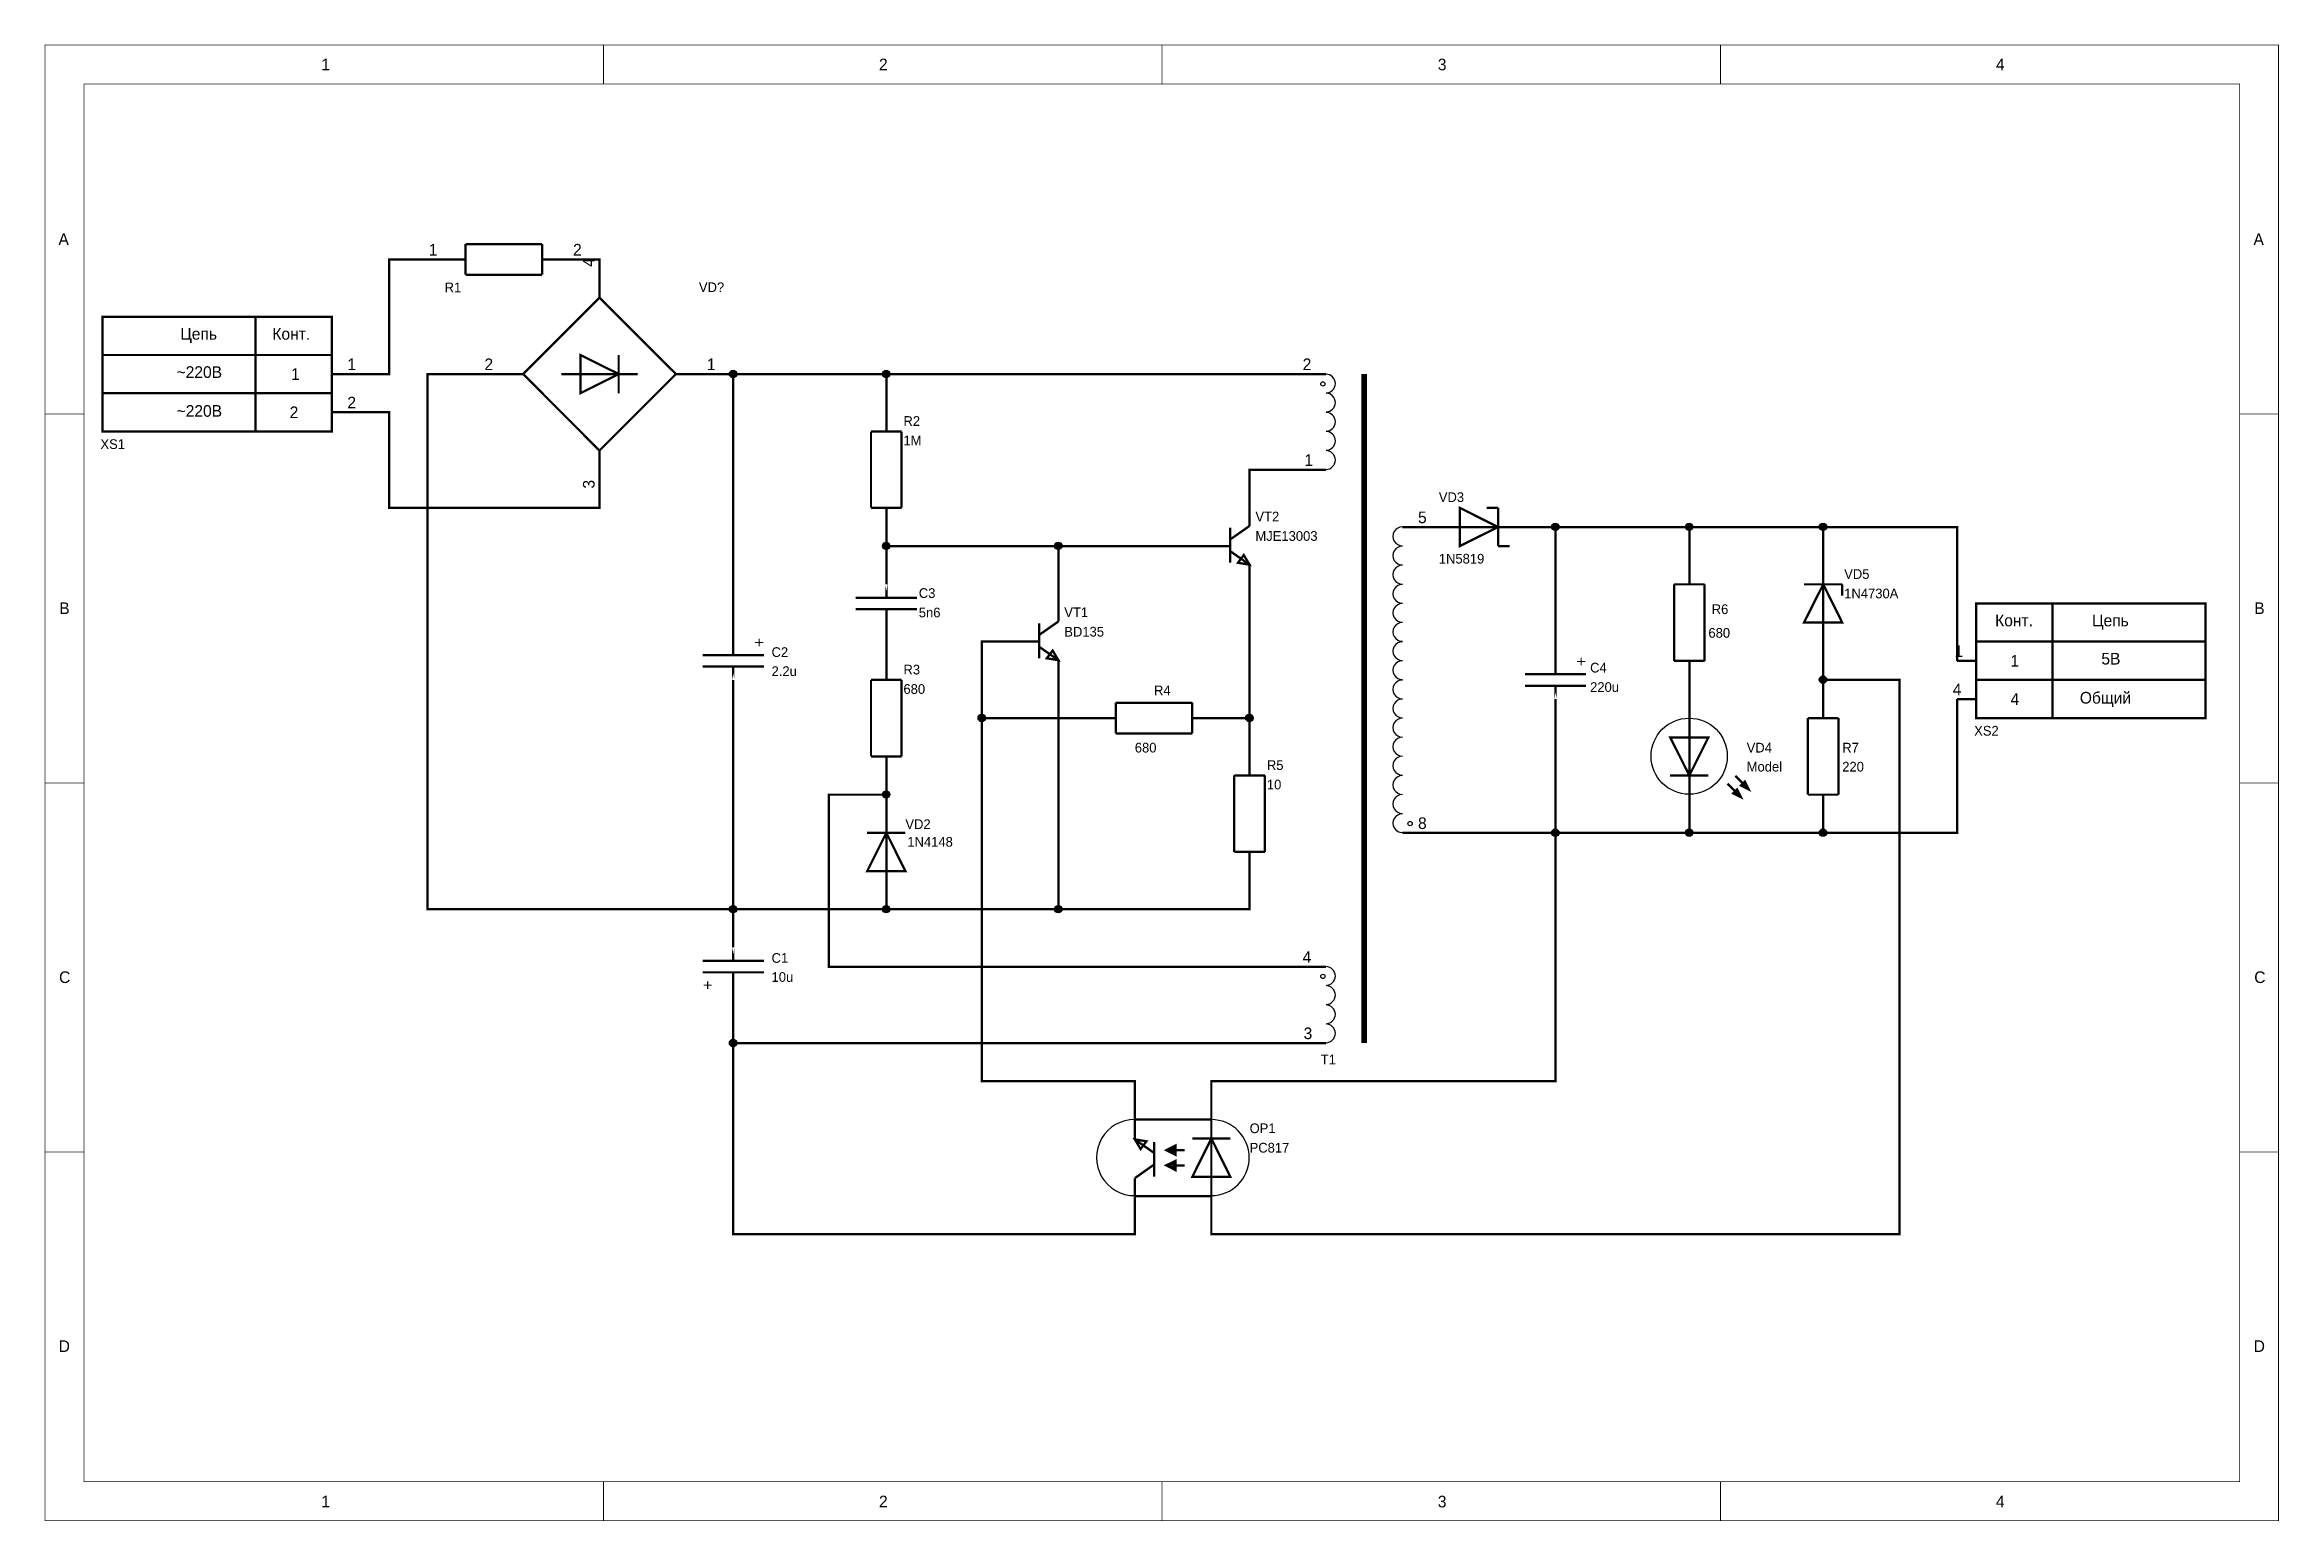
# Model space of a CAD drawing. Header units: millimetres. Extents: x 0 to 11.5, y 0 to 7.6.
import ezdxf

# ---------------------------------------------------------------- set-up
doc = ezdxf.new("R2010")
doc.units = ezdxf.units.MM
doc.header["$MEASUREMENT"] = 0
doc.layers.add('Sheet', color=255, linetype='Continuous')

msp = doc.modelspace()

# ---------------------------------------------------------------- linework, layer by layer
at = {"layer": 'Sheet'}
for points, const_width in [([(0, 7.6), (11.498, 7.6), (11.498, 0.002), (0, 0.002), (0, 7.6)], 0.0039), ([(2.875, 7.4), (2.875, 7.6)], 0.0039), ([(5.75, 7.4), (5.75, 7.6)], 0.0039), ([(8.625, 7.4), (8.625, 7.6)], 0.0039), ([(0.2, 7.4), (11.298, 7.4), (11.298, 0.202), (0.2, 0.202), (0.2, 7.4)], 0.0039), ([(2.165, 6.575), (2.165, 6.417)], 0.0118), ([(2.165, 6.575), (2.559, 6.575)], 0.0118), ([(2.559, 6.575), (2.559, 6.417)], 0.0118), ([(2.067, 6.496), (1.772, 6.496), (1.772, 5.906), (1.575, 5.906), (1.575, 5.906)], 0.0118), ([(2.067, 6.496), (2.165, 6.496)], 0.0118), ([(2.087, 6.496), (2.067, 6.496)], 0.0118), ([(2.559, 6.496), (2.657, 6.496)], 0.0118), ([(2.638, 6.496), (2.657, 6.496)], 0.0118), ([(2.657, 6.496), (2.854, 6.496), (2.854, 6.398)], 0.0118), ([(2.165, 6.417), (2.559, 6.417)], 0.0118), ([(2.854, 6.299), (2.854, 6.398)], 0.0118), ([(2.854, 6.378), (2.854, 6.398)], 0.0118), ([(2.461, 5.906), (2.854, 6.299), (3.248, 5.906), (2.854, 5.512), (2.461, 5.906)], 0.0118), ([(1.476, 5.61), (1.476, 6.201), (0.295, 6.201), (0.295, 5.61), (0.295, 6.004), (1.476, 6.004), (1.476, 5.709)], 0.0118), ([(1.083, 6.201), (1.083, 5.61)], 0.0118), ([(2.756, 6.004), (2.756, 5.807), (2.953, 5.906), (2.756, 6.004)], 0.0118), ([(2.953, 6.004), (2.953, 5.807)], 0.0118), ([(2.953, 6.004), (2.953, 6.004)], 0.0118), ([(1.476, 5.906), (1.575, 5.906)], 0.0118), ([(2.362, 5.906), (1.969, 5.906), (1.969, 3.15), (3.543, 3.15)], 0.0118), ([(2.461, 5.906), (2.362, 5.906)], 0.0118), ([(2.382, 5.906), (2.362, 5.906)], 0.0118), ([(2.756, 5.906), (2.657, 5.906)], 0.0118), ([(2.756, 5.906), (2.953, 5.906)], 0.0118), ([(2.953, 5.906), (3.051, 5.906)], 0.0118), ([(3.248, 5.906), (3.346, 5.906)], 0.0118), ([(3.327, 5.906), (3.346, 5.906)], 0.0118), ([(3.346, 5.906), (3.543, 5.906), (4.331, 5.906), (6.496, 5.906)], 0.0118), ([(3.543, 5.906), (3.543, 4.626)], 0.0118), ([(4.331, 5.906), (4.331, 5.709)], 0.0118), ([(6.594, 5.906), (6.496, 5.906)], 0.0118), ([(6.791, 5.906), (6.791, 2.756)], 0.0295), ([(0.295, 5.61), (0.295, 5.807), (1.476, 5.807), (1.476, 5.61), (0.295, 5.61)], 0.0118), ([(0.2, 5.7), (0, 5.7)], 0.0039), ([(1.476, 5.709), (1.575, 5.709)], 0.0118), ([(1.575, 5.709), (1.772, 5.709), (1.772, 5.217), (2.854, 5.217), (2.854, 5.413)], 0.0118), ([(4.331, 5.61), (4.331, 5.709)], 0.0118), ([(4.331, 5.699), (4.331, 5.709)], 0.0118), ([(11.3, 5.7), (11.5, 5.7)], 0.0039), ([(1.476, 5.61), (0.394, 5.61)], 0.0118), ([(4.252, 5.61), (4.409, 5.61)], 0.0118), ([(4.252, 5.217), (4.252, 5.61)], 0.0118), ([(4.409, 5.217), (4.409, 5.61)], 0.0118), ([(2.854, 5.512), (2.854, 5.413)], 0.0118), ([(2.854, 5.433), (2.854, 5.413)], 0.0118), ([(6.496, 5.413), (6.201, 5.413), (6.201, 5.315)], 0.0118), ([(6.594, 5.413), (6.496, 5.413)], 0.0118), ([(6.201, 5.217), (6.201, 5.315)], 0.0118), ([(4.252, 5.217), (4.409, 5.217)], 0.0118), ([(4.331, 5.118), (4.331, 5.217)], 0.0118), ([(6.201, 5.217), (6.201, 5.124)], 0.0118), ([(7.283, 5.217), (7.283, 5.02), (7.48, 5.118), (7.283, 5.217)], 0.0118), ([(7.48, 5.217), (7.421, 5.217)], 0.0118), ([(7.48, 5.217), (7.48, 5.02)], 0.0118), ([(7.48, 5.217), (7.48, 5.217)], 0.0118), ([(4.331, 5.128), (4.331, 5.118)], 0.0118), ([(4.331, 5.118), (4.331, 5.02)], 0.0118), ([(6.201, 5.124), (6.101, 5.054)], 0.0118), ([(6.101, 5.114), (6.101, 4.934)], 0.0118), ([(6.988, 5.118), (7.087, 5.118)], 0.0118), ([(7.185, 5.118), (7.087, 5.118)], 0.0118), ([(7.283, 5.118), (7.185, 5.118)], 0.0118), ([(7.195, 5.118), (7.185, 5.118)], 0.0118), ([(7.283, 5.118), (7.48, 5.118)], 0.0118), ([(7.48, 5.118), (7.579, 5.118)], 0.0118), ([(7.569, 5.118), (7.579, 5.118)], 0.0118), ([(9.154, 4.921), (9.154, 5.118), (8.465, 5.118), (7.776, 5.118), (7.579, 5.118)], 0.0118), ([(7.776, 5.118), (7.776, 4.528)], 0.0118), ([(8.465, 5.118), (8.465, 4.921)], 0.0118), ([(9.843, 4.429), (9.843, 5.118), (9.154, 5.118)], 0.0118), ([(4.331, 4.921), (4.331, 5.02), (5.217, 5.02), (5.906, 5.02)], 0.0118), ([(5.217, 4.823), (5.217, 5.02)], 0.0118), ([(6.004, 5.02), (5.906, 5.02)], 0.0118), ([(6.004, 5.02), (6.101, 5.02)], 0.0118), ([(6.101, 4.994), (6.201, 4.924)], 0.0118), ([(7.539, 5.02), (7.48, 5.02)], 0.0118), ([(4.331, 4.823), (4.331, 4.921)], 0.0118), ([(6.201, 4.921), (6.201, 4.823)], 0.0118), ([(8.465, 4.823), (8.465, 4.921)], 0.0118), ([(8.465, 4.911), (8.465, 4.921)], 0.0118), ([(9.055, 4.626), (9.252, 4.626), (9.154, 4.823), (9.055, 4.626)], 0.0118), ([(9.154, 4.823), (9.154, 4.921)], 0.0118), ([(9.154, 4.872), (9.154, 4.921)], 0.0118), ([(4.173, 4.754), (4.488, 4.754)], 0.0118), ([(4.331, 4.823), (4.331, 4.754), (4.331, 4.823)], 0.0118), ([(5.217, 4.724), (5.217, 4.823)], 0.0118), ([(5.217, 4.724), (5.217, 4.632)], 0.0118), ([(6.201, 4.823), (6.201, 4.724)], 0.0118), ([(6.201, 4.724), (6.201, 4.134), (6.201, 3.937)], 0.0118), ([(8.386, 4.823), (8.543, 4.823)], 0.0118), ([(8.386, 4.429), (8.386, 4.823)], 0.0118), ([(8.543, 4.429), (8.543, 4.823)], 0.0118), ([(9.055, 4.823), (9.252, 4.823)], 0.0118), ([(9.055, 4.823), (9.055, 4.823)], 0.0118), ([(9.154, 4.626), (9.154, 4.823)], 0.0118), ([(9.252, 4.823), (9.252, 4.764)], 0.0118), ([(9.941, 4.134), (9.941, 4.724), (11.122, 4.724), (11.122, 4.134), (11.122, 4.528), (9.941, 4.528), (9.941, 4.232)], 0.0118), ([(10.335, 4.724), (10.335, 4.134)], 0.0118), ([(3.543, 4.528), (3.543, 4.626)], 0.0118), ([(4.173, 4.695), (4.488, 4.695)], 0.0118), ([(4.331, 4.626), (4.331, 4.695)], 0.0118), ([(4.331, 4.626), (4.331, 4.528)], 0.0118), ([(5.217, 4.632), (5.117, 4.562)], 0.0118), ([(5.117, 4.622), (5.117, 4.442)], 0.0118), ([(9.154, 4.626), (9.154, 4.528)], 0.0118), ([(3.543, 4.528), (3.543, 4.459)], 0.0118), ([(4.331, 4.429), (4.331, 4.528)], 0.0118), ([(5.61, 2.165), (5.61, 2.264), (4.823, 2.264), (4.823, 4.134), (4.823, 4.528), (4.921, 4.528)], 0.0118), ([(5.02, 4.528), (4.921, 4.528)], 0.0118), ([(5.02, 4.528), (5.117, 4.528)], 0.0118), ([(5.117, 4.502), (5.217, 4.432)], 0.0118), ([(7.776, 4.429), (7.776, 4.528)], 0.0118), ([(9.154, 4.577), (9.154, 4.528)], 0.0118), ([(9.154, 4.331), (9.154, 4.528)], 0.0118), ([(3.701, 4.459), (3.386, 4.459)], 0.0118), ([(3.701, 4.4), (3.386, 4.4)], 0.0118), ([(3.543, 4.331), (3.543, 4.4), (3.543, 4.331)], 0.0118), ([(4.331, 4.331), (4.331, 4.429)], 0.0118), ([(4.331, 4.419), (4.331, 4.429)], 0.0118), ([(5.217, 4.429), (5.217, 4.331)], 0.0118), ([(7.776, 4.429), (7.776, 4.36)], 0.0118), ([(8.386, 4.429), (8.543, 4.429)], 0.0118), ([(8.465, 4.331), (8.465, 4.429)], 0.0118), ([(9.941, 4.429), (9.843, 4.429)], 0.0118), ([(3.543, 4.331), (3.543, 4.232)], 0.0118), ([(4.252, 4.331), (4.409, 4.331)], 0.0118), ([(4.252, 3.937), (4.252, 4.331)], 0.0118), ([(4.409, 3.937), (4.409, 4.331)], 0.0118), ([(5.217, 4.331), (5.217, 4.232)], 0.0118), ([(9.154, 4.232), (9.154, 4.331), (9.547, 4.331), (9.547, 1.476), (6.004, 1.476), (6.004, 1.575)], 0.0118), ([(7.933, 4.36), (7.618, 4.36)], 0.0118), ([(7.933, 4.301), (7.618, 4.301)], 0.0118), ([(7.776, 4.232), (7.776, 4.301), (7.776, 4.232)], 0.0118), ([(8.465, 4.341), (8.465, 4.331)], 0.0118), ([(8.465, 4.217), (8.465, 4.331), (8.465, 4.331)], 0.0118), ([(11.122, 4.134), (11.122, 4.331), (9.941, 4.331), (9.941, 4.134), (11.122, 4.134)], 0.0118), ([(3.543, 3.15), (3.543, 4.232)], 0.0118), ([(5.217, 4.232), (5.217, 3.15), (6.201, 3.15), (6.201, 3.346)], 0.0118), ([(5.512, 4.055), (5.512, 4.213)], 0.0118), ([(5.906, 4.213), (5.512, 4.213)], 0.0118), ([(5.906, 4.055), (5.906, 4.213)], 0.0118), ([(7.776, 4.232), (7.776, 4.134)], 0.0118), ([(8.465, 4.127), (8.465, 4.217)], 0.0118), ([(9.154, 4.134), (9.154, 4.232)], 0.0118), ([(9.154, 4.222), (9.154, 4.232)], 0.0118), ([(9.843, 4.232), (9.843, 3.543), (9.154, 3.543)], 0.0118), ([(9.941, 4.232), (9.843, 4.232)], 0.0118), ([(5.413, 4.134), (4.823, 4.134)], 0.0118), ([(5.512, 4.134), (5.413, 4.134)], 0.0118), ([(5.423, 4.134), (5.413, 4.134)], 0.0118), ([(5.906, 4.055), (5.512, 4.055)], 0.0118), ([(6.004, 4.134), (5.906, 4.134)], 0.0118), ([(5.994, 4.134), (6.004, 4.134)], 0.0118), ([(6.004, 4.134), (6.201, 4.134)], 0.0118), ([(7.776, 4.134), (7.776, 3.543)], 0.0118), ([(8.563, 4.035), (8.366, 4.035), (8.465, 3.839), (8.563, 4.035)], 0.0118), ([(8.465, 3.74), (8.465, 4.134)], 0.0118), ([(9.075, 4.134), (9.232, 4.134)], 0.0118), ([(9.075, 3.74), (9.075, 4.134)], 0.0118), ([(9.232, 3.74), (9.232, 4.134)], 0.0118), ([(9.941, 4.134), (11.024, 4.134)], 0.0118), ([(4.252, 3.937), (4.409, 3.937)], 0.0118), ([(4.331, 3.839), (4.331, 3.937)], 0.0118), ([(6.201, 3.937), (6.201, 3.839)], 0.0118), ([(6.201, 3.927), (6.201, 3.937)], 0.0118), ([(0.2, 3.8), (0, 3.8)], 0.0039), ([(6.496, 2.854), (4.035, 2.854), (4.035, 3.74), (4.331, 3.74), (4.331, 3.839)], 0.0118), ([(4.331, 3.849), (4.331, 3.839)], 0.0118), ([(6.28, 3.839), (6.122, 3.839)], 0.0118), ([(6.122, 3.839), (6.122, 3.445)], 0.0118), ([(6.28, 3.839), (6.28, 3.445)], 0.0118), ([(8.563, 3.839), (8.366, 3.839)], 0.0118), ([(8.661, 3.797), (8.731, 3.727)], 0.0118), ([(8.701, 3.837), (8.771, 3.767)], 0.0118), ([(11.3, 3.8), (11.5, 3.8)], 0.0039), ([(4.331, 3.642), (4.331, 3.74)], 0.0118), ([(8.465, 3.747), (8.465, 3.657)], 0.0118), ([(9.075, 3.74), (9.232, 3.74)], 0.0118), ([(9.154, 3.642), (9.154, 3.74)], 0.0118), ([(4.331, 3.543), (4.331, 3.642)], 0.0118), ([(4.331, 3.593), (4.331, 3.642)], 0.0118), ([(8.465, 3.657), (8.465, 3.543), (9.154, 3.543)], 0.0118), ([(9.154, 3.652), (9.154, 3.642)], 0.0118), ([(9.154, 3.543), (9.154, 3.642)], 0.0118), ([(4.232, 3.346), (4.429, 3.346), (4.331, 3.543), (4.232, 3.346)], 0.0118), ([(4.232, 3.543), (4.429, 3.543)], 0.0118), ([(4.232, 3.543), (4.232, 3.543)], 0.0118), ([(4.331, 3.346), (4.331, 3.543)], 0.0118), ([(6.004, 2.165), (6.004, 2.264), (7.776, 2.264), (7.776, 3.543)], 0.0118), ([(6.988, 3.543), (7.087, 3.543)], 0.0118), ([(7.087, 3.543), (7.776, 3.543)], 0.0118), ([(7.776, 3.543), (8.465, 3.543)], 0.0118), ([(4.331, 3.346), (4.331, 3.248)], 0.0118), ([(6.28, 3.445), (6.122, 3.445)], 0.0118), ([(6.201, 3.445), (6.201, 3.346)], 0.0118), ([(6.201, 3.356), (6.201, 3.346)], 0.0118), ([(4.331, 3.297), (4.331, 3.248)], 0.0118), ([(4.331, 3.15), (4.331, 3.248)], 0.0118), ([(3.543, 3.051), (3.543, 3.15)], 0.0118), ([(5.217, 3.15), (4.331, 3.15), (3.543, 3.15)], 0.0118), ([(3.543, 2.953), (3.543, 3.051)], 0.0118), ([(3.386, 2.884), (3.701, 2.884)], 0.0118), ([(3.543, 2.953), (3.543, 2.884), (3.543, 2.953)], 0.0118), ([(3.386, 2.825), (3.701, 2.825)], 0.0118), ([(3.543, 2.756), (3.543, 2.825)], 0.0118), ([(3.543, 2.756), (3.543, 2.657)], 0.0118), ([(6.594, 2.854), (6.496, 2.854)], 0.0118), ([(6.791, 2.756), (6.791, 2.461)], 0.0295), ([(6.496, 2.461), (3.543, 2.461), (3.543, 2.657)], 0.0118), ([(5.61, 1.575), (5.61, 1.476), (3.543, 1.476), (3.543, 2.461)], 0.0118), ([(6.594, 2.461), (6.496, 2.461)], 0.0118), ([(5.61, 2.067), (5.61, 2.165)], 0.0118), ([(5.61, 1.969), (5.61, 2.067)], 0.0118), ([(6.004, 2.067), (5.61, 2.067)], 0.0118), ([(6.004, 2.067), (6.004, 2.165)], 0.0118), ([(6.004, 2.067), (6.004, 1.673)], 0.0118), ([(5.709, 1.895), (5.61, 1.965)], 0.0118), ([(5.709, 1.772), (5.709, 1.952)], 0.0118), ([(5.906, 1.772), (6.102, 1.772), (6.004, 1.969), (5.906, 1.772)], 0.0118), ([(5.906, 1.969), (6.102, 1.969)], 0.0118), ([(0.2, 1.9), (0, 1.9)], 0.0039), ([(5.61, 1.765), (5.709, 1.835)], 0.0118), ([(5.866, 1.909), (5.819, 1.909), (5.819, 1.933), (5.772, 1.909), (5.819, 1.886), (5.819, 1.909)], 0.0118), ([(5.866, 1.831), (5.819, 1.831), (5.819, 1.854), (5.772, 1.831), (5.819, 1.807), (5.819, 1.831)], 0.0118), ([(5.814, 1.894), (5.814, 1.922), (5.787, 1.909), (5.811, 1.896), (5.808, 1.909), (5.799, 1.908)], 0.0118), ([(5.814, 1.815), (5.814, 1.846), (5.786, 1.831), (5.811, 1.816), (5.811, 1.839), (5.798, 1.83), (5.805, 1.823), (5.806, 1.831)], 0.0118), ([(11.3, 1.9), (11.5, 1.9)], 0.0039), ([(5.61, 1.673), (5.61, 1.765)], 0.0118), ([(5.61, 1.673), (5.61, 1.575)], 0.0118), ([(6.004, 1.673), (5.61, 1.673)], 0.0118), ([(6.004, 1.673), (6.004, 1.575)], 0.0118), ([(2.875, 0.2), (2.875, 0)], 0.0039), ([(5.75, 0.2), (5.75, 0)], 0.0039), ([(8.625, 0.2), (8.625, 0)], 0.0039)]:
    msp.add_lwpolyline(points, dxfattribs=dict(at, const_width=const_width))
at = {"layer": 'Sheet', "const_width": 0.02}
for points in [[(3.533, 5.906, 1), (3.553, 5.906, 1)], [(4.321, 5.906, 1), (4.341, 5.906, 1)], [(7.766, 5.118, 1), (7.786, 5.118, 1)], [(8.455, 5.118, 1), (8.475, 5.118, 1)], [(9.144, 5.118, 1), (9.164, 5.118, 1)], [(4.321, 5.02, 1), (4.341, 5.02, 1)], [(5.207, 5.02, 1), (5.227, 5.02, 1)], [(9.144, 4.331, 1), (9.164, 4.331, 1)], [(4.813, 4.134, 1), (4.833, 4.134, 1)], [(6.191, 4.134, 1), (6.211, 4.134, 1)], [(4.321, 3.74, 1), (4.341, 3.74, 1)], [(7.766, 3.543, 1), (7.786, 3.543, 1)], [(8.455, 3.543, 1), (8.475, 3.543, 1)], [(9.144, 3.543, 1), (9.164, 3.543, 1)], [(3.533, 3.15, 1), (3.553, 3.15, 1)], [(4.321, 3.15, 1), (4.341, 3.15, 1)], [(5.207, 3.15, 1), (5.227, 3.15, 1)], [(3.533, 2.461, 1), (3.553, 2.461, 1)]]:
    msp.add_lwpolyline(points, format="xyb", close=True, dxfattribs=at)
at = {"layer": 'Sheet'}
for points, const_width in [([(6.201, 4.924), (6.141, 4.934), (6.171, 4.974), (6.201, 4.924)], 0.0118), ([(6.201, 4.924), (6.171, 4.974), (6.141, 4.934), (6.201, 4.924)], 0.0039), ([(5.217, 4.432), (5.157, 4.442), (5.187, 4.482), (5.217, 4.432)], 0.0118), ([(5.217, 4.432), (5.187, 4.482), (5.157, 4.442), (5.217, 4.432)], 0.0039), ([(8.771, 3.767), (8.731, 3.787), (8.751, 3.807), (8.771, 3.767)], 0.0118), ([(8.771, 3.767), (8.751, 3.807), (8.731, 3.787), (8.771, 3.767)], 0.0118), ([(8.731, 3.727), (8.691, 3.747), (8.711, 3.767), (8.731, 3.727)], 0.0118), ([(8.731, 3.727), (8.711, 3.767), (8.691, 3.747), (8.731, 3.727)], 0.0118), ([(5.67, 1.955), (5.64, 1.915), (5.61, 1.965), (5.67, 1.955)], 0.0118), ([(5.61, 1.965), (5.64, 1.915), (5.67, 1.955), (5.61, 1.965)], 0.0039)]:
    msp.add_lwpolyline(points, close=True, dxfattribs=dict(at, const_width=const_width))
for centre, radius in [((3.542, 5.906), 0.0192), ((3.542, 5.906), 0.0192), ((3.542, 5.906), 0.0192), ((3.542, 5.906), 0.0192), ((7.027, 3.591), 0.011), ((7.775, 3.544), 0.0192), ((7.775, 3.544), 0.0192), ((7.775, 3.544), 0.0192), ((7.775, 3.544), 0.0192), ((7.775, 3.544), 0.0192), ((7.775, 3.544), 0.0192), ((7.775, 3.544), 0.0192), ((7.775, 3.544), 0.0192), ((4.33, 3.15), 0.0192), ((4.33, 3.15), 0.0192), ((4.33, 3.15), 0.0192), ((4.33, 3.15), 0.0192), ((3.542, 2.461), 0.0192), ((3.542, 2.461), 0.0192), ((3.542, 2.461), 0.0192), ((3.542, 2.461), 0.0192)]:
    msp.add_circle(centre, radius, dxfattribs=at)
for centre, radius, start, end in [((6.594, 5.857), 0.0484, 270.905, 89.0637), ((6.594, 5.759), 0.0484, 270.9052, 89.064), ((6.594, 5.66), 0.0484, 270.9054, 89.0642), ((6.594, 5.562), 0.0484, 270.9057, 89.0644), ((6.594, 5.463), 0.0484, 270.905, 89.0637), ((6.987, 5.07), 0.0484, 88.9985, 270.9678), ((6.987, 4.971), 0.0484, 88.9987, 270.9681), ((6.987, 4.873), 0.0484, 88.999, 270.9683), ((6.987, 4.774), 0.0484, 88.9992, 270.9686), ((6.987, 4.676), 0.0484, 88.9995, 270.9688), ((6.987, 4.578), 0.0484, 88.9987, 270.968), ((6.987, 4.479), 0.0484, 88.9978, 270.9673), ((6.987, 4.381), 0.0484, 88.9981, 270.9675), ((6.987, 4.282), 0.0484, 88.9984, 270.9677), ((6.987, 4.184), 0.0484, 88.9986, 270.968), ((6.987, 4.085), 0.0484, 88.9989, 270.9682), ((6.987, 3.987), 0.0484, 88.9991, 270.9684), ((6.987, 3.889), 0.0484, 88.9994, 270.9687), ((6.987, 3.79), 0.0484, 88.9985, 270.9679), ((6.987, 3.692), 0.0484, 88.9977, 270.9671), ((6.987, 3.593), 0.0484, 88.998, 270.9674), ((6.594, 2.806), 0.0484, 270.9044, 89.063), ((6.594, 2.708), 0.0484, 270.9046, 89.0633), ((6.594, 2.609), 0.0484, 270.9048, 89.0635), ((6.594, 2.511), 0.0484, 270.905, 89.0637), ((5.609, 1.871), 0.196, 89.7633, 270.2346), ((6.003, 1.871), 0.196, 270.2354, 89.7625)]:
    msp.add_arc(centre, radius, start, end, dxfattribs=at)
for centre, major_axis, ratio in [((4.33, 5.906), (0.0192, 0), 0.99999), ((4.33, 5.906), (0.0192, 0), 0.99999), ((4.33, 5.906), (0.0192, 0), 0.99999), ((4.33, 5.906), (0.0192, 0), 0.99999), ((6.578, 5.855), (0, 0.011), 0.995268), ((7.775, 5.119), (0.0192, 0), 0.99999), ((7.775, 5.119), (0.0192, 0), 0.99999), ((7.775, 5.119), (0.0192, 0), 0.99999), ((7.775, 5.119), (0.0192, 0), 0.99999), ((8.464, 5.119), (0, 0.0192), 0.99999), ((8.464, 5.119), (0, 0.0192), 0.99999), ((8.464, 5.119), (0, 0.0192), 0.99999), ((8.464, 5.119), (0, 0.0192), 0.99999), ((9.153, 5.119), (0, 0.0192), 0.99999), ((9.153, 5.119), (0, 0.0192), 0.99999), ((9.153, 5.119), (0, 0.0192), 0.99999), ((9.153, 5.119), (0, 0.0192), 0.99999), ((4.33, 5.021), (0.0192, 0), 0.999995), ((4.33, 5.021), (0.0192, 0), 0.999995), ((4.33, 5.021), (0.0192, 0), 0.999995), ((4.33, 5.021), (0.0192, 0), 0.999995), ((5.216, 5.021), (0, 0.0192), 0.999995), ((5.216, 5.021), (0, 0.0192), 0.999995), ((5.216, 5.021), (0, 0.0192), 0.999995), ((5.216, 5.021), (0, 0.0192), 0.999995), ((9.153, 4.332), (0, 0.0192), 0.99999), ((9.153, 4.332), (0, 0.0192), 0.99999), ((9.153, 4.332), (0, 0.0192), 0.99999), ((9.153, 4.332), (0, 0.0192), 0.99999), ((4.822, 4.135), (0, 0.0192), 0.99999), ((4.822, 4.135), (0, 0.0192), 0.99999), ((4.822, 4.135), (0, 0.0192), 0.99999), ((4.822, 4.135), (0, 0.0192), 0.99999), ((6.2, 4.135), (0, 0.0192), 0.99999), ((6.2, 4.135), (0, 0.0192), 0.99999), ((6.2, 4.135), (0, 0.0192), 0.99999), ((6.2, 4.135), (0, 0.0192), 0.99999), ((8.464, 3.938), (0.196, 0), 0.999735), ((4.33, 3.741), (0.0192, 0), 0.99999), ((4.33, 3.741), (0.0192, 0), 0.99999), ((4.33, 3.741), (0.0192, 0), 0.99999), ((4.33, 3.741), (0.0192, 0), 0.99999), ((8.464, 3.544), (0, 0.0192), 0.999979), ((8.464, 3.544), (0, 0.0192), 0.999979), ((8.464, 3.544), (0, 0.0192), 0.999979), ((8.464, 3.544), (0, 0.0192), 0.999979), ((9.153, 3.544), (0, 0.0192), 0.999979), ((9.153, 3.544), (0, 0.0192), 0.999979), ((9.153, 3.544), (0, 0.0192), 0.999979), ((9.153, 3.544), (0, 0.0192), 0.999979), ((9.153, 3.544), (0, 0.0192), 0.999979), ((9.153, 3.544), (0, 0.0192), 0.999979), ((3.542, 3.15), (0, 0.0192), 0.99999), ((3.542, 3.15), (0, 0.0192), 0.99999), ((3.542, 3.15), (0, 0.0192), 0.99999), ((3.542, 3.15), (0, 0.0192), 0.99999), ((3.542, 3.15), (0, 0.0192), 0.99999), ((3.542, 3.15), (0, 0.0192), 0.99999), ((3.542, 3.15), (0, 0.0192), 0.99999), ((3.542, 3.15), (0, 0.0192), 0.99999), ((5.216, 3.15), (0, 0.0192), 0.99999), ((5.216, 3.15), (0, 0.0192), 0.99999), ((5.216, 3.15), (0, 0.0192), 0.99999), ((5.216, 3.15), (0, 0.0192), 0.99999), ((6.578, 2.804), (0, 0.011), 0.995286)]:
    msp.add_ellipse(centre, major_axis=major_axis, ratio=ratio, dxfattribs=at)

# ---------------------------------------------------------------- texts
for s, height, p in [('1', 0.06, (1.422, 7.47)), ('2', 0.06, (4.293, 7.47)), ('3', 0.06, (7.17, 7.47)), ('4', 0.06, (10.043, 7.47)), ('A', 0.06, (0.069, 6.57)), ('1', 0.06, (1.975, 6.516)), ('2', 0.06, (2.718, 6.516)), ('A', 0.06, (11.369, 6.57)), ('R1', 0.05, (2.057, 6.327)), ('VD?', 0.05, (3.366, 6.328)), ('Цепь', 0.06, (0.696, 6.083)), ('Конт.', 0.06, (1.17, 6.083)), ('1', 0.06, (1.556, 5.926)), ('2', 0.06, (2.262, 5.926)), ('1', 0.06, (3.407, 5.926)), ('2', 0.06, (6.474, 5.926)), ('~220B', 0.06, (0.677, 5.886)), ('1', 0.06, (1.267, 5.876)), ('2', 0.06, (1.556, 5.729)), ('~220B', 0.06, (0.677, 5.686)), ('2', 0.06, (1.259, 5.679)), ('R2', 0.05, (4.419, 5.639)), ('XS1', 0.05, (0.285, 5.52)), ('1M', 0.05, (4.419, 5.539)), ('1', 0.06, (6.483, 5.433)), ('VD3', 0.05, (7.175, 5.247)), ('VT2', 0.05, (6.231, 5.147)), ('5', 0.06, (7.068, 5.138)), ('MJE13003', 0.05, (6.231, 5.047)), ('1N5819', 0.05, (7.175, 4.93)), ('VD5', 0.05, (9.262, 4.851)), ('B', 0.06, (0.073, 4.67)), ('C3', 0.05, (4.498, 4.753)), ('R6', 0.05, (8.58, 4.67)), ('1N4730A', 0.05, (9.262, 4.751)), ('B', 0.06, (11.373, 4.67)), ('5n6', 0.05, (4.498, 4.653)), ('VT1', 0.05, (5.247, 4.654)), ('BD135', 0.05, (5.247, 4.554)), ('Конт.', 0.06, (10.039, 4.607)), ('Цепь', 0.06, (10.538, 4.607)), ('C2', 0.05, (3.74, 4.449)), ('680', 0.05, (8.563, 4.548)), ('1', 0.06, (9.829, 4.449)), ('2.2u', 0.05, (3.74, 4.351)), ('R3', 0.05, (4.419, 4.359)), ('C4', 0.05, (7.954, 4.369)), ('1', 0.06, (10.118, 4.399)), ('5B', 0.06, (10.586, 4.41)), ('680', 0.05, (4.419, 4.259)), ('R4', 0.05, (5.709, 4.252)), ('220u', 0.05, (7.954, 4.269)), ('4', 0.06, (9.821, 4.252)), ('4', 0.06, (10.118, 4.202)), ('Общий', 0.06, (10.475, 4.209)), ('XS2', 0.05, (9.931, 4.044)), ('680', 0.05, (5.61, 3.957)), ('R5', 0.05, (6.29, 3.867)), ('VD4', 0.05, (8.76, 3.957)), ('R7', 0.05, (9.252, 3.957)), ('10', 0.05, (6.29, 3.767)), ('Model', 0.05, (8.76, 3.859)), ('220', 0.05, (9.252, 3.859)), ('VD2', 0.05, (4.429, 3.563)), ('8', 0.06, (7.068, 3.563)), ('1N4148', 0.05, (4.439, 3.472)), ('C1', 0.05, (3.74, 2.874)), ('4', 0.06, (6.474, 2.874)), ('C', 0.06, (0.072, 2.77)), ('10u', 0.05, (3.74, 2.776)), ('C', 0.06, (11.373, 2.77)), ('3', 0.06, (6.479, 2.481)), ('T1', 0.05, (6.567, 2.351)), ('OP1', 0.05, (6.201, 1.997)), ('PC817', 0.05, (6.201, 1.897)), ('D', 0.06, (0.07, 0.87)), ('D', 0.06, (11.37, 0.87)), ('1', 0.06, (1.422, 0.07)), ('2', 0.06, (4.293, 0.07)), ('3', 0.06, (7.17, 0.07)), ('4', 0.06, (10.043, 0.07))]:
    msp.add_text(s, height=height, dxfattribs=at).set_placement(p)
for s, rotation, p in [('4', 90, (2.829, 6.458)), ('3', 90, (2.829, 5.316)), ('+', 270, (3.647, 4.547)), ('+', 270, (7.879, 4.449)), ('+', 90, (3.44, 2.736))]:
    msp.add_text(s, height=0.06, rotation=rotation, dxfattribs=at).set_placement(p)

doc.saveas('drawing.dxf')
